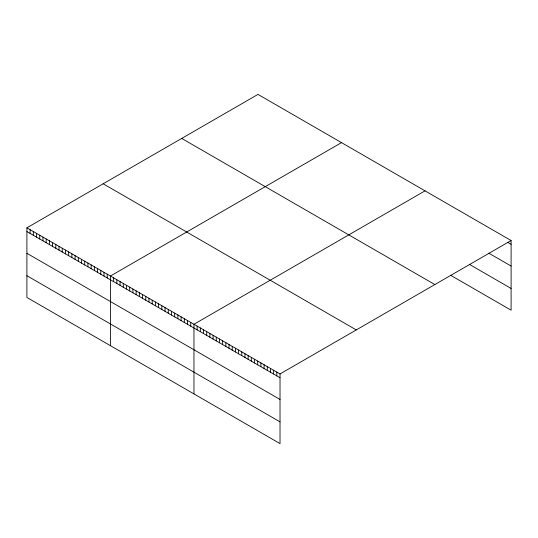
<?xml version="1.0" encoding="UTF-8"?>
<svg xmlns="http://www.w3.org/2000/svg" width="538" height="538" viewBox="0 0 538 538"><rect width="100%" height="100%" fill="white"/><g stroke="black" fill="none" stroke-linecap="round" stroke-linejoin="round"><path stroke-width="0.81" d="M26.9 227.809L280.022 373.95L280.022 443.601L26.9 297.46L26.9 227.809L257.978 94.399L511.1 240.54L511.1 310.191L450.535 275.227M341.509 142.624L110.431 276.034L110.431 345.685M425.04 190.849L193.962 324.259L193.962 393.91M280.022 373.95L511.1 240.54M507.912 242.47L511.1 244.306M488.786 253.169L511.1 266.048M469.661 264.528L511.1 288.449M181.723 138.427L434.845 284.562M103.155 183.788L356.277 329.922M26.9 231.582L280.022 377.716M26.9 253.317L280.022 399.458M26.9 275.718L280.022 421.859M276.835 372.108L276.835 375.88M273.647 370.272L273.647 374.038M270.459 368.429L270.459 372.195M267.272 366.586L267.272 370.359M264.084 364.751L264.084 368.517M260.896 362.908L260.896 366.674M257.709 361.065L257.709 364.838M254.521 359.229L254.521 362.995M251.333 357.387L251.333 361.159M248.153 355.544L248.153 359.317M244.965 353.708L244.965 357.474M241.777 351.865L241.777 355.638M238.59 350.03L238.59 353.796M235.402 348.187L235.402 351.953M232.214 346.344L232.214 350.117M229.027 344.508L229.027 348.274M225.839 342.666L225.839 346.432M222.651 340.823L222.651 344.596M219.464 338.987L219.464 342.753M216.276 337.144L216.276 340.91M213.088 335.302L213.088 339.075M209.901 333.466L209.901 337.232M206.713 331.623L206.713 335.389M203.525 329.781L203.525 333.553M200.338 327.945L200.338 331.711M197.15 326.102L197.15 329.875M190.748 322.41L190.748 326.176M187.533 320.554L187.533 324.32M184.326 318.698L184.326 322.464M181.111 316.842L181.111 320.614M177.896 314.986L177.896 318.758M174.689 313.136L174.689 316.902M171.474 311.28L171.474 315.046M168.26 309.424L168.26 313.19M165.045 307.568L165.045 311.341M161.837 305.712L161.837 309.484M158.623 303.856L158.623 307.628M155.408 302.006L155.408 305.772M152.193 300.15L152.193 303.916M148.986 298.294L148.986 302.06M145.771 296.438L145.771 300.211M142.557 294.582L142.557 298.355M139.349 292.733L139.349 296.499M136.134 290.876L136.134 294.642M132.92 289.02L132.92 292.786M129.705 287.164L129.705 290.937M126.497 285.308L126.497 289.081M123.283 283.459L123.283 287.225M120.068 281.603L120.068 285.369M116.854 279.747L116.854 283.513M113.646 277.89L113.646 281.663M107.217 274.178L107.217 277.951M104.009 272.329L104.009 276.095M100.794 270.473L100.794 274.239M97.58 268.617L97.58 272.383M94.365 266.761L94.365 270.533M91.157 264.904L91.157 268.677M87.943 263.055L87.943 266.821M84.728 261.199L84.728 264.965M81.514 259.343L81.514 263.109M78.306 257.487L78.306 261.26M75.091 255.631L75.091 259.403M71.877 253.775L71.877 257.547M68.662 251.925L68.662 255.691M65.454 250.069L65.454 253.835M62.24 248.213L62.24 251.979M59.025 246.357L59.025 250.13M55.817 244.501L55.817 248.274M52.603 242.651L52.603 246.417M49.388 240.795L49.388 244.561M46.174 238.939L46.174 242.705M42.966 237.083L42.966 240.856M39.751 235.227L39.751 239M36.537 233.378L36.537 237.144M33.322 231.522L33.322 235.288M30.115 229.665L30.115 233.431"/></g></svg>
